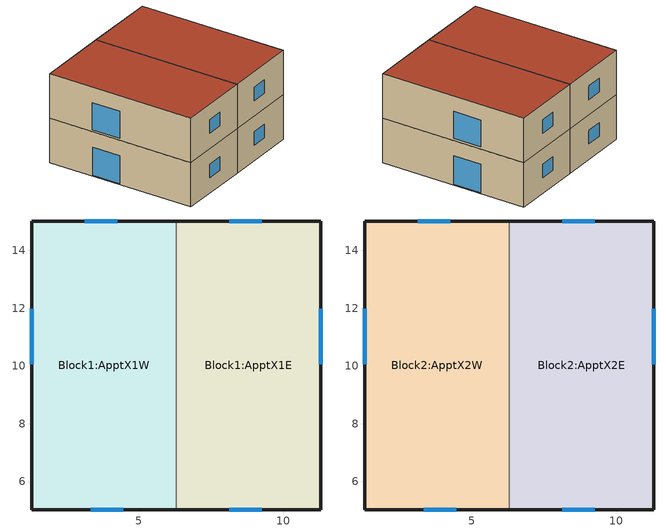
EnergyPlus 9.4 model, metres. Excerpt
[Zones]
Block1:ApptX1W
 floor ground (Floor_B4R): 6.3,5.02 1.3,5.02 1.3,15.02 6.3,15.02 z0
 wall outside (Wall_ext_B4R): 6.3,15.02 1.3,15.02 1.3,5.02 6.3,5.02 z0:3
 wall to Block1:ApptX1E (Projet de cloison): 6.3,5.02 6.3,15.02 z0:3
 window (B4R_window_double - 1001): 4.26,15.02 3.14,15.02 / 3.34,5.02 4.46,5.02 z1.04:1.96; 1.3,11.97 1.3,10.06 z0.04:1.96
Block1:ApptX1E
 floor ground (Floor_B4R): 11.3,5.02 6.3,5.02 6.3,15.02 11.3,15.02 z0
 wall outside (Wall_ext_B4R): 6.3,5.02 11.3,5.02 11.3,15.02 6.3,15.02 z0:3
 window (B4R_window_double - 1001): 11.3,10.06 11.3,11.97 z0.04:1.96; 9.26,15.02 8.14,15.02 / 8.14,5.02 9.26,5.02 z1.04:1.96
Block2:ApptX2W
 floor to Block1:ApptX1W (Projet de plancher interne_Reversed_Rev): 6.3,5.02 1.3,5.02 1.3,15.02 6.3,15.02 z3
 wall outside (Wall_ext_B4R): 6.3,15.02 1.3,15.02 1.3,5.02 6.3,5.02 z3:6
 wall to Block2:ApptX2E (Projet de cloison): 6.3,5.02 6.3,15.02 z3:6
 window (B4R_window_double - 1001): 4.26,15.02 3.14,15.02 / 3.34,5.02 4.46,5.02 z4.04:4.96; 1.3,11.98 1.3,10.06 z3.14:4.96
 roof outside (Roof_B4R): 1.3,5.02 6.3,5.02 6.3,15.02 1.3,15.02 z6
Block2:ApptX2E
 floor to Block1:ApptX1E (Projet de plancher interne_Reversed_Rev): 11.3,5.02 6.3,5.02 6.3,15.02 11.3,15.02 z3
 wall outside (Wall_ext_B4R): 6.3,5.02 11.3,5.02 11.3,15.02 6.3,15.02 z3:6
 window (B4R_window_double - 1001): 11.3,10.06 11.3,11.98 z3.14:4.96; 9.26,15.02 8.14,15.02 / 8.14,5.02 9.26,5.02 z4.04:4.96
 roof outside (Roof_B4R): 6.3,5.02 11.3,5.02 11.3,15.02 6.3,15.02 z6
[Building]
Building: North Axis {deg}=0; Terrain=Suburbs; Loads Convergence Tolerance Value {W}=0.04; Temperature Convergence Tolerance Value {deltaC}=0.4; Solar Distribution=FullExterior; Maximum Number of Warmup Days=25; Minimum Number of Warmup Days=6
[Site:Location]
Sans titre (01-01:31-12)  (01-01:31-12): Latitude {deg}=48.72; Longitude {deg}=2.38; Time Zone {hr}=1; Elevation {m}=90
[SizingPeriod:DesignDay] Day of Month=15; Humidity Condition Type=WetBulb; Barometric Pressure {Pa}=100248.5; Rain Indicator=No; Snow Indicator=No
Name | Month | Day Type | Maximum Dry-Bulb Temperature {C} | Daily Dry-Bulb Temperature Range {deltaC} | Wetbulb or DewPoint at Maximum Dry-Bulb {C} | Wind Speed {m/s} | Wind Direction {deg} | Daylight Saving Time Indicator | Solar Model Indicator | Sky Clearness
Summer Design Day in Sans titre (01-01:31-12) Juin | 6 | SummerDesignDay | 31.4 | 13.1 | 20.9 | 0 | 0 | Yes | ASHRAEClearSky | 0.98
Summer Design Day in Sans titre (01-01:31-12) Juil | 7 | SummerDesignDay | 33.8 | 13.6 | 20.9 | 0 | 0 | Yes | ASHRAEClearSky | 0.98
Summer Design Day in Sans titre (01-01:31-12) Aou | 8 | SummerDesignDay | 35.9 | 14.2 | 21.6 | 0 | 0 | Yes | ASHRAEClearSky | 0.98
Summer Design Day in Sans titre (01-01:31-12) Sep | 9 | SummerDesignDay | 28.8 | 12.4 | 19.1 | 0 | 0 | Yes | ASHRAEClearSky | 0.98
Winter Design Day in Sans titre (01-01:31-12) | 1 | WinterDesignDay | -5.4 | 0 | -5.4 | 2.8 | 60 | No |  | 0
[Site:GroundTemperature:BuildingSurface]
18, 18, 18, 18, 18, 18, 18, 18, 18, 18, 18, 18
[Site:GroundTemperature:FCfactorMethod]
January Ground Temperature {C}=3.98; February Ground Temperature {C}=5.32; March Ground Temperature {C}=7.94; April Ground Temperature {C}=10.41; May Ground Temperature {C}=15.09; June Ground Temperature {C}=17.56; July Ground Temperature {C}=18.24; August Ground Temperature {C}=16.99; September Ground Temperature {C}=14.1; October Ground Temperature {C}=10.5; November Ground Temperature {C}=6.96; December Ground Temperature {C}=4.62
[Site:GroundTemperature:Shallow]
14, 14, 14, 14, 14, 14, 14, 14, 14, 14, 14, 14
[Site:GroundTemperature:Deep]
14, 14, 14, 14, 14, 14, 14, 14, 14, 14, 14, 14
[Site:GroundReflectance]
0.2, 0.2, 0.2, 0.2, 0.2, 0.2, 0.2, 0.2, 0.2, 0.2, 0.2, 0.2
[Site:GroundReflectance:SnowModifier]
2, 2
[Material] Roughness=Rough; Thermal Absorptance=0.9
Name | Thickness {m} | Conductivity {W/m-K} | Density {kg/m3} | Specific Heat {J/kg-K} | Solar Absorptance | Visible Absorptance
Urea Formaldehyde Foam_.1327 | 0.1327 | 0.04 | 10 | 1400 | 0.6 | 0.6
Cast Concrete_.1 | 0.1 | 1.13 | 2000 | 1000 | 0.6 | 0.6
Floor/Roof Screed_.03 | 0.03 | 0.41 | 1200 | 840 | 0.73 | 0.73
Cast Concrete (Dense)_.1 | 0.1 | 1.4 | 2100 | 840 | 0.6 | 0.6
Gypsum Plasterboard_.025 | 0.025 | 0.25 | 900 | 1000 | 0.5 | 0.5
Project medium concrete block_.2 | 0.2 | 0.51 | 1400 | 1000 | 0.6 | 0.6
MW Glass Wool (rolls)_.0095 | 0.0095 | 0.04 | 12 | 840 | 0.6 | 0.6
Asphalt 1_.01 | 0.01 | 0.7 | 2100 | 1000 | 0.85 | 0.9
MW Glass Wool (rolls)_.1445 | 0.1445 | 0.04 | 12 | 840 | 0.6 | 0.6
Plasterboard_.013 | 0.013 | 0.25 | 2800 | 896 | 0.5 | 0.5
[Material:NoMass] Roughness=Rough; Thermal Absorptance=0.9; Solar Absorptance=0.7; Visible Absorptance=0.7
Name | Thermal Resistance {m2-K/W}
5_RVAL_2 | 0.15
9_RVAL_3 | 0.18
[WindowMaterial:SimpleGlazingSystem]
Simple B4R_window_double - 1001: U-Factor {W/m2-K}=1.7; Solar Heat Gain Coefficient=0.5; Visible Transmittance=0.65
[Construction]
Floor_B4R: Urea Formaldehyde Foam_.1327, Cast Concrete_.1, Floor/Roof Screed_.03
Projet de plancher interne_Reversed_Rev: Cast Concrete (Dense)_.1
Projet de cloison: Gypsum Plasterboard_.025, 5_RVAL_2, Gypsum Plasterboard_.025
Wall_ext_B4R: Project medium concrete block_.2, MW Glass Wool (rolls)_.0095
Roof_B4R: Asphalt 1_.01, MW Glass Wool (rolls)_.1445, 9_RVAL_3, Plasterboard_.013
B4R_window_double - 1001: Simple B4R_window_double - 1001
[Zone] Type=1; Multiplier=1; Floor Area {m2}=45.1792; Zone Inside Convection Algorithm=TARP; Part of Total Floor Area=Yes
Name | Volume {m3}
Block1:ApptX1W; Block1:ApptX1E | 135.5376
Block2:ApptX2W; Block2:ApptX2E | 131.0197
[People] Number of People Schedule=B4R_sc_residential_occ; Number of People Calculation Method=People/Area; People per Zone Floor Area {person/m2}=0.0215; Fraction Radiant=0.3; Sensible Heat Fraction=AutoCalculate; Carbon Dioxide Generation Rate {m3/s-W}=3.82e-08; Enable ASHRAE 55 Comfort Warnings=No; Mean Radiant Temperature Calculation Type=ZoneAveraged; Work Efficiency Schedule=Work efficiency; Clothing Insulation Calculation Method=ClothingInsulationSchedule; Air Velocity Schedule=Default Air Velocity for Comfort Calculations
Name | Zone or ZoneList | Activity Level Schedule | Clothing Insulation Schedule
People Block1:ApptX1W | Block1:ApptX1W | Activity Schedule 43 | Clothing Schedule 43
People Block1:ApptX1E | Block1:ApptX1E | Activity Schedule 50 | Clothing Schedule 50
People Block2:ApptX2W | Block2:ApptX2W | Activity Schedule 135 | Clothing Schedule 135
People Block2:ApptX2E | Block2:ApptX2E | Activity Schedule 142 | Clothing Schedule 142
[Lights] Schedule=B4R_sc_Residential_Light; Design Level Calculation Method=Watts/Area; Watts per Zone Floor Area {W/m2}=15; Return Air Fraction=0; Fraction Radiant=0.42; Fraction Visible=0.18; Fraction Replaceable=1
Name | Zone or ZoneList
Block1:ApptX1W General lighting | Block1:ApptX1W
Block1:ApptX1E General lighting | Block1:ApptX1E
Block2:ApptX2W General lighting | Block2:ApptX2W
Block2:ApptX2E General lighting | Block2:ApptX2E
[OtherEquipment] Fuel Type=Electricity; Schedule=On 24/7; Design Level Calculation Method=Watts/Area; Power per Zone Floor Area {W/m2}=13.03; Fraction Latent=0; Fraction Radiant=0.2; Fraction Lost=0; Carbon Dioxide Generation Rate {m3/s-W}=0
Name | Zone or ZoneList
Block1:ApptX1W Miscellaneous gain 1 | Block1:ApptX1W
Block1:ApptX1E Miscellaneous gain 1 | Block1:ApptX1E
Block2:ApptX2W Miscellaneous gain 1 | Block2:ApptX2W
Block2:ApptX2E Miscellaneous gain 1 | Block2:ApptX2E
[Daylighting:Controls]
Block1:ApptX1W: Zone=Block1:ApptX1W; Daylighting Method=SplitFlux; Availability Schedule=On; Lighting Control Type=Continuous; Minimum Input Power Fraction for Continuous or ContinuousOff Dimming Control=0.1; Minimum Light Output Fraction for Continuous or ContinuousOff Dimming Control=0.1; Number of Stepped Control Steps=1; Probability Lighting will be Reset When Needed in Manual Stepped Control=1; Glare Calculation Daylighting Reference Point=Block1:ApptX1W Ref Point 1; Glare Calculation Azimuth Angle of View Direction Clockwise from Zone y-Axis {deg}=0; Maximum Allowable Discomfort Glare Index=22; DElight Gridding Resolution {m2}=1; Daylighting Reference Point 1=Block1:ApptX1W Ref Point 1; Fraction of Zone Controlled by Reference Point 1=1; Illuminance Setpoint at Reference Point 1 {lux}=400; Daylighting Reference Point 2=Block1:ApptX1W Ref Point 2; Fraction of Zone Controlled by Reference Point 2=0; Illuminance Setpoint at Reference Point 2 {lux}=300
[ZoneInfiltration:DesignFlowRate] Schedule=On 24/7; Design Flow Rate Calculation Method=Flow/zone; Constant Term Coefficient=1; Temperature Term Coefficient=0; Velocity Term Coefficient=0; Velocity Squared Term Coefficient=0
Name | Zone or ZoneList | Design Flow Rate {m3/s}
Block1:ApptX1W Infiltration | Block1:ApptX1W | 0.026355
Block1:ApptX1E Infiltration | Block1:ApptX1E | 0.026355
Block2:ApptX2W Infiltration | Block2:ApptX2W | 0.025476
Block2:ApptX2E Infiltration | Block2:ApptX2E | 0.025476
[DesignSpecification:OutdoorAir] Outdoor Air Method=AirChanges/Hour; Outdoor Air Flow per Person {m3/s-person}=0; Outdoor Air Flow per Zone Floor Area {m3/s-m2}=0; Outdoor Air Flow per Zone {m3/s}=0; Outdoor Air Flow Air Changes per Hour {1/hr}=3; Outdoor Air Schedule=B4R_sc_residential_occ
Block1:ApptX1W; Block1:ApptX1E; Block2:ApptX2W; Block2:ApptX2E
[DesignSpecification:ZoneAirDistribution] Zone Air Distribution Effectiveness in Cooling Mode=1; Zone Air Distribution Effectiveness in Heating Mode=1
Block1:ApptX1W; Block1:ApptX1E; Block2:ApptX2W; Block2:ApptX2E
[Sizing:Zone] Zone Cooling Design Supply Air Temperature Input Method=SupplyAirTemperature; Zone Cooling Design Supply Air Temperature {C}=12; Zone Cooling Design Supply Air Temperature Difference {deltaC}=0; Zone Heating Design Supply Air Temperature Input Method=SupplyAirTemperature; Zone Heating Design Supply Air Temperature {C}=35; Zone Heating Design Supply Air Temperature Difference {deltaC}=0; Zone Cooling Design Supply Air Humidity Ratio {kgWater/kgDryAir}=0.008; Zone Heating Design Supply Air Humidity Ratio {kgWater/kgDryAir}=0.016; Zone Heating Sizing Factor=1.25; Zone Cooling Sizing Factor=1.15; Cooling Design Air Flow Method=DesignDay; Cooling Minimum Air Flow Fraction=0; Heating Design Air Flow Method=DesignDay
Name | Design Specification Outdoor Air Object | Design Specification Zone Air Distribution Object
Block1:ApptX1W | Block1:ApptX1W | Block1:ApptX1W
Block1:ApptX1E | Block1:ApptX1E | Block1:ApptX1E
Block2:ApptX2W | Block2:ApptX2W | Block2:ApptX2W
Block2:ApptX2E | Block2:ApptX2E | Block2:ApptX2E
[ZoneControl:Thermostat] Control Type Schedule=Zone Control Type Sched
Name | Zone or ZoneList | Control 1
Block1:ApptX1W Thermostat | Block1:ApptX1W | Dual Setpoint - Zone Block1:ApptX1W
Block1:ApptX1E Thermostat | Block1:ApptX1E | Dual Setpoint - Zone Block1:ApptX1E
Block2:ApptX2W Thermostat | Block2:ApptX2W | Dual Setpoint - Zone Block2:ApptX2W
Block2:ApptX2E Thermostat | Block2:ApptX2E | Dual Setpoint - Zone Block2:ApptX2E
[ThermostatSetpoint:DualSetpoint]
Name | Heating Setpoint Temperature Schedule | Cooling Setpoint Temperature Schedule
Dual Setpoint - Zone Block1:ApptX1W | Block1:ApptX1W Heating Setpoint Schedule | Block1:ApptX1W Cooling SP Sch
Dual Setpoint - Zone Block1:ApptX1E | Block1:ApptX1E Heating Setpoint Schedule | Block1:ApptX1E Cooling SP Sch
Dual Setpoint - Zone Block2:ApptX2W | Block2:ApptX2W Heating Setpoint Schedule | Block2:ApptX2W Cooling SP Sch
Dual Setpoint - Zone Block2:ApptX2E | Block2:ApptX2E Heating Setpoint Schedule | Block2:ApptX2E Cooling SP Sch
[ZoneHVAC:IdealLoadsAirSystem] Maximum Heating Supply Air Temperature {C}=35; Minimum Cooling Supply Air Temperature {C}=12; Maximum Heating Supply Air Humidity Ratio {kgWater/kgDryAir}=0.016; Minimum Cooling Supply Air Humidity Ratio {kgWater/kgDryAir}=0.008; Heating Limit=LimitCapacity; Maximum Heating Air Flow Rate {m3/s}=Autosize; Maximum Sensible Heating Capacity {W}=Autosize; Maximum Cooling Air Flow Rate {m3/s}=0; Dehumidification Control Type=None; Humidification Control Type=None; Outdoor Air Economizer Type=NoEconomizer; Heat Recovery Type=None
Name | Heating Availability Schedule | Cooling Availability Schedule | Design Specification Outdoor Air Object
Block1:ApptX1W Ideal Loads Air | Block1:ApptX1W Heating Availability Sch | Block1:ApptX1W Cooling Availability Sch | Block1:ApptX1W
Block1:ApptX1E Ideal Loads Air | Block1:ApptX1E Heating Availability Sch | Block1:ApptX1E Cooling Availability Sch | Block1:ApptX1E
Block2:ApptX2W Ideal Loads Air | Block2:ApptX2W Heating Availability Sch | Block2:ApptX2W Cooling Availability Sch | Block2:ApptX2W
Block2:ApptX2E Ideal Loads Air | Block2:ApptX2E Heating Availability Sch | Block2:ApptX2E Cooling Availability Sch | Block2:ApptX2E
[Zone equipment]
Block1:ApptX1W: Block1:ApptX1W Ideal Loads Air
Block1:ApptX1E: Block1:ApptX1E Ideal Loads Air
Block2:ApptX2W: Block2:ApptX2W Ideal Loads Air
Block2:ApptX2E: Block2:ApptX2E Ideal Loads Air
[Schedule:Day:Hourly]
Summer Control Type Day Sch; Winter Control Type Day Sch: 4, 4, 4, 4, 4, 4, 4, 4, 4, 4, 4, 4, 4, 4, 4, 4, 4, 4, 4, 4, 4, 4, 4, 4
[Schedule:Day:Interval]
12; 12_0_1_1: No, 24:00, 1
29: No, 7:00, 0, 23:00, 1, 24:00, 0
29_-50_17_22: No, 7:00, 17, 23:00, 22, 24:00, 17
12_-50_17_22: No, 24:00, 22
11_-50_17_22: No, 24:00, -50
29_0_1_1: No, 7:00, 1, 23:00, 1, 24:00, 1
11_0_1_1: No, 24:00, 0
[Schedule:Day:List]
28; 28_0_1_1: No, 30, 0, 0, 0, 0, 0, 0, 0, 0, 0, 0, 0, 0, 0, 0, 1, 1, 1, 1, 0, 0, 0, 0, 0, 0, 0, 0, 0, 0, 0, 0, 0, 0, 1, 1, 1, 1, 1, 1, 1, 1, 1, 1, 1, 1, 1, 1, 0, 0
28_-50_17_22: No, 30, -50, -50, -50, -50, -50, -50, -50, -50, -50, -50, -50, -50, -50, -50, 22, 22, 22, 22, -50, -50, -50, -50, -50, -50, -50, -50, -50, -50, -50, -50, -50, -50, 22, 22, 22, 22, 22, 22, 22, 22, 22, 22, 22, 22, 22, 22, -50, -50
[Schedule:Week:Daily]
Summer Control Type Week Sch: Summer Control Type Day Sch, Summer Control Type Day Sch, Summer Control Type Day Sch, Summer Control Type Day Sch, Summer Control Type Day Sch, Summer Control Type Day Sch, Summer Control Type Day Sch, Summer Control Type Day Sch, Summer Control Type Day Sch, Summer Control Type Day Sch, Summer Control Type Day Sch, Summer Control Type Day Sch
Winter Control Type Week Sch: Winter Control Type Day Sch, Winter Control Type Day Sch, Winter Control Type Day Sch, Winter Control Type Day Sch, Winter Control Type Day Sch, Winter Control Type Day Sch, Winter Control Type Day Sch, Winter Control Type Day Sch, Winter Control Type Day Sch, Winter Control Type Day Sch, Winter Control Type Day Sch, Winter Control Type Day Sch
B4R_sc_residential_occ_Jan; B4R_sc_residential_occ_Feb; B4R_sc_residential_occ_Mar; B4R_sc_residential_occ_Apr; B4R_sc_residential_occ_May; B4R_sc_residential_occ_Jun; B4R_sc_residential_occ_Jul; B4R_sc_residential_occ_Aug; B4R_sc_residential_occ_Sep; B4R_sc_residential_occ_Oct; B4R_sc_residential_occ_Nov; B4R_sc_residential_occ_Dec: 29, 28, 28, 28, 28, 28, 29, 29, 12, 12, 28, 28
Block1:ApptX1W Heating Setpoint Schedule_Jan; Block1:ApptX1W Heating Setpoint Schedule_Feb; Block1:ApptX1W Heating Setpoint Schedule_Mar; Block1:ApptX1W Heating Setpoint Schedule_Apr; Block1:ApptX1W Heating Setpoint Schedule_Oct; Block1:ApptX1W Heating Setpoint Schedule_Nov; Block1:ApptX1W Heating Setpoint Schedule_Dec; Block1:ApptX1E Heating Setpoint Schedule_Jan; Block1:ApptX1E Heating Setpoint Schedule_Feb; Block1:ApptX1E Heating Setpoint Schedule_Mar; Block1:ApptX1E Heating Setpoint Schedule_Apr; Block1:ApptX1E Heating Setpoint Schedule_Oct; Block1:ApptX1E Heating Setpoint Schedule_Nov; Block1:ApptX1E Heating Setpoint Schedule_Dec; Block2:ApptX2W Heating Setpoint Schedule_Jan; Block2:ApptX2W Heating Setpoint Schedule_Feb; Block2:ApptX2W Heating Setpoint Schedule_Mar; Block2:ApptX2W Heating Setpoint Schedule_Apr; Block2:ApptX2W Heating Setpoint Schedule_Oct; Block2:ApptX2W Heating Setpoint Schedule_Nov; Block2:ApptX2W Heating Setpoint Schedule_Dec; Block2:ApptX2E Heating Setpoint Schedule_Jan; Block2:ApptX2E Heating Setpoint Schedule_Feb; Block2:ApptX2E Heating Setpoint Schedule_Mar; Block2:ApptX2E Heating Setpoint Schedule_Apr; Block2:ApptX2E Heating Setpoint Schedule_Oct; Block2:ApptX2E Heating Setpoint Schedule_Nov; Block2:ApptX2E Heating Setpoint Schedule_Dec: 29_-50_17_22, 28_-50_17_22, 28_-50_17_22, 28_-50_17_22, 28_-50_17_22, 28_-50_17_22, 29_-50_17_22, 29_-50_17_22, 12_-50_17_22, 12_-50_17_22, 28_-50_17_22, 28_-50_17_22
Block1:ApptX1W Heating Setpoint Schedule_May; Block1:ApptX1W Heating Setpoint Schedule_Jun; Block1:ApptX1W Heating Setpoint Schedule_Jul; Block1:ApptX1W Heating Setpoint Schedule_Aug; Block1:ApptX1W Heating Setpoint Schedule_Sep; Block1:ApptX1E Heating Setpoint Schedule_May; Block1:ApptX1E Heating Setpoint Schedule_Jun; Block1:ApptX1E Heating Setpoint Schedule_Jul; Block1:ApptX1E Heating Setpoint Schedule_Aug; Block1:ApptX1E Heating Setpoint Schedule_Sep; Block2:ApptX2W Heating Setpoint Schedule_May; Block2:ApptX2W Heating Setpoint Schedule_Jun; Block2:ApptX2W Heating Setpoint Schedule_Jul; Block2:ApptX2W Heating Setpoint Schedule_Aug; Block2:ApptX2W Heating Setpoint Schedule_Sep; Block2:ApptX2E Heating Setpoint Schedule_May; Block2:ApptX2E Heating Setpoint Schedule_Jun; Block2:ApptX2E Heating Setpoint Schedule_Jul; Block2:ApptX2E Heating Setpoint Schedule_Aug; Block2:ApptX2E Heating Setpoint Schedule_Sep: 11_-50_17_22, 11_-50_17_22, 11_-50_17_22, 11_-50_17_22, 11_-50_17_22, 11_-50_17_22, 11_-50_17_22, 11_-50_17_22, 12_-50_17_22, 12_-50_17_22, 11_-50_17_22, 11_-50_17_22
Block1:ApptX1W Heating Availability Sch_Jan; Block1:ApptX1W Heating Availability Sch_Feb; Block1:ApptX1W Heating Availability Sch_Mar; Block1:ApptX1W Heating Availability Sch_Apr; Block1:ApptX1W Heating Availability Sch_Oct; Block1:ApptX1W Heating Availability Sch_Nov; Block1:ApptX1W Heating Availability Sch_Dec; Block1:ApptX1E Heating Availability Sch_Jan; Block1:ApptX1E Heating Availability Sch_Feb; Block1:ApptX1E Heating Availability Sch_Mar; Block1:ApptX1E Heating Availability Sch_Apr; Block1:ApptX1E Heating Availability Sch_Oct; Block1:ApptX1E Heating Availability Sch_Nov; Block1:ApptX1E Heating Availability Sch_Dec; Block2:ApptX2W Heating Availability Sch_Jan; Block2:ApptX2W Heating Availability Sch_Feb; Block2:ApptX2W Heating Availability Sch_Mar; Block2:ApptX2W Heating Availability Sch_Apr; Block2:ApptX2W Heating Availability Sch_Oct; Block2:ApptX2W Heating Availability Sch_Nov; Block2:ApptX2W Heating Availability Sch_Dec; Block2:ApptX2E Heating Availability Sch_Jan; Block2:ApptX2E Heating Availability Sch_Feb; Block2:ApptX2E Heating Availability Sch_Mar; Block2:ApptX2E Heating Availability Sch_Apr; Block2:ApptX2E Heating Availability Sch_Oct; Block2:ApptX2E Heating Availability Sch_Nov; Block2:ApptX2E Heating Availability Sch_Dec: 29_0_1_1, 28_0_1_1, 28_0_1_1, 28_0_1_1, 28_0_1_1, 28_0_1_1, 29_0_1_1, 29_0_1_1, 12_0_1_1, 12_0_1_1, 28_0_1_1, 28_0_1_1
Block1:ApptX1W Heating Availability Sch_May; Block1:ApptX1W Heating Availability Sch_Jun; Block1:ApptX1W Heating Availability Sch_Jul; Block1:ApptX1W Heating Availability Sch_Aug; Block1:ApptX1W Heating Availability Sch_Sep; Block1:ApptX1E Heating Availability Sch_May; Block1:ApptX1E Heating Availability Sch_Jun; Block1:ApptX1E Heating Availability Sch_Jul; Block1:ApptX1E Heating Availability Sch_Aug; Block1:ApptX1E Heating Availability Sch_Sep; Block2:ApptX2W Heating Availability Sch_May; Block2:ApptX2W Heating Availability Sch_Jun; Block2:ApptX2W Heating Availability Sch_Jul; Block2:ApptX2W Heating Availability Sch_Aug; Block2:ApptX2W Heating Availability Sch_Sep; Block2:ApptX2E Heating Availability Sch_May; Block2:ApptX2E Heating Availability Sch_Jun; Block2:ApptX2E Heating Availability Sch_Jul; Block2:ApptX2E Heating Availability Sch_Aug; Block2:ApptX2E Heating Availability Sch_Sep: 11_0_1_1, 11_0_1_1, 11_0_1_1, 11_0_1_1, 11_0_1_1, 11_0_1_1, 11_0_1_1, 11_0_1_1, 12_0_1_1, 12_0_1_1, 11_0_1_1, 11_0_1_1
[Schedule:Year]
B4R_sc_residential_occ: B4R_sc_residential_occ_Jan, 1, 1, 1, 31, B4R_sc_residential_occ_Feb, 2, 1, 2, 28, B4R_sc_residential_occ_Mar, 3, 1, 3, 31, B4R_sc_residential_occ_Apr, 4, 1, 4, 30, B4R_sc_residential_occ_May, 5, 1, 5, 31, B4R_sc_residential_occ_Jun, 6, 1, 6, 30, B4R_sc_residential_occ_Jul, 7, 1, 7, 31, B4R_sc_residential_occ_Aug, 8, 1, 8, 31, B4R_sc_residential_occ_Sep, 9, 1, 9, 30, B4R_sc_residential_occ_Oct, 10, 1, 10, 31, B4R_sc_residential_occ_Nov, 11, 1, 11, 30, B4R_sc_residential_occ_Dec, 12, 1, 12, 31
Zone Control Type Sched: Winter Control Type Week Sch, 1, 1, 3, 31, Summer Control Type Week Sch, 4, 1, 9, 30, Winter Control Type Week Sch, 10, 1, 12, 31
Block1:ApptX1W Heating Setpoint Schedule: Block1:ApptX1W Heating Setpoint Schedule_Jan, 1, 1, 1, 31, Block1:ApptX1W Heating Setpoint Schedule_Feb, 2, 1, 2, 28, Block1:ApptX1W Heating Setpoint Schedule_Mar, 3, 1, 3, 31, Block1:ApptX1W Heating Setpoint Schedule_Apr, 4, 1, 4, 30, Block1:ApptX1W Heating Setpoint Schedule_May, 5, 1, 5, 31, Block1:ApptX1W Heating Setpoint Schedule_Jun, 6, 1, 6, 30, Block1:ApptX1W Heating Setpoint Schedule_Jul, 7, 1, 7, 31, Block1:ApptX1W Heating Setpoint Schedule_Aug, 8, 1, 8, 31, Block1:ApptX1W Heating Setpoint Schedule_Sep, 9, 1, 9, 30, Block1:ApptX1W Heating Setpoint Schedule_Oct, 10, 1, 10, 31, Block1:ApptX1W Heating Setpoint Schedule_Nov, 11, 1, 11, 30, Block1:ApptX1W Heating Setpoint Schedule_Dec, 12, 1, 12, 31
Block1:ApptX1W Heating Availability Sch: Block1:ApptX1W Heating Availability Sch_Jan, 1, 1, 1, 31, Block1:ApptX1W Heating Availability Sch_Feb, 2, 1, 2, 28, Block1:ApptX1W Heating Availability Sch_Mar, 3, 1, 3, 31, Block1:ApptX1W Heating Availability Sch_Apr, 4, 1, 4, 30, Block1:ApptX1W Heating Availability Sch_May, 5, 1, 5, 31, Block1:ApptX1W Heating Availability Sch_Jun, 6, 1, 6, 30, Block1:ApptX1W Heating Availability Sch_Jul, 7, 1, 7, 31, Block1:ApptX1W Heating Availability Sch_Aug, 8, 1, 8, 31, Block1:ApptX1W Heating Availability Sch_Sep, 9, 1, 9, 30, Block1:ApptX1W Heating Availability Sch_Oct, 10, 1, 10, 31, Block1:ApptX1W Heating Availability Sch_Nov, 11, 1, 11, 30, Block1:ApptX1W Heating Availability Sch_Dec, 12, 1, 12, 31
Block1:ApptX1E Heating Setpoint Schedule: Block1:ApptX1E Heating Setpoint Schedule_Jan, 1, 1, 1, 31, Block1:ApptX1E Heating Setpoint Schedule_Feb, 2, 1, 2, 28, Block1:ApptX1E Heating Setpoint Schedule_Mar, 3, 1, 3, 31, Block1:ApptX1E Heating Setpoint Schedule_Apr, 4, 1, 4, 30, Block1:ApptX1E Heating Setpoint Schedule_May, 5, 1, 5, 31, Block1:ApptX1E Heating Setpoint Schedule_Jun, 6, 1, 6, 30, Block1:ApptX1E Heating Setpoint Schedule_Jul, 7, 1, 7, 31, Block1:ApptX1E Heating Setpoint Schedule_Aug, 8, 1, 8, 31, Block1:ApptX1E Heating Setpoint Schedule_Sep, 9, 1, 9, 30, Block1:ApptX1E Heating Setpoint Schedule_Oct, 10, 1, 10, 31, Block1:ApptX1E Heating Setpoint Schedule_Nov, 11, 1, 11, 30, Block1:ApptX1E Heating Setpoint Schedule_Dec, 12, 1, 12, 31
Block1:ApptX1E Heating Availability Sch: Block1:ApptX1E Heating Availability Sch_Jan, 1, 1, 1, 31, Block1:ApptX1E Heating Availability Sch_Feb, 2, 1, 2, 28, Block1:ApptX1E Heating Availability Sch_Mar, 3, 1, 3, 31, Block1:ApptX1E Heating Availability Sch_Apr, 4, 1, 4, 30, Block1:ApptX1E Heating Availability Sch_May, 5, 1, 5, 31, Block1:ApptX1E Heating Availability Sch_Jun, 6, 1, 6, 30, Block1:ApptX1E Heating Availability Sch_Jul, 7, 1, 7, 31, Block1:ApptX1E Heating Availability Sch_Aug, 8, 1, 8, 31, Block1:ApptX1E Heating Availability Sch_Sep, 9, 1, 9, 30, Block1:ApptX1E Heating Availability Sch_Oct, 10, 1, 10, 31, Block1:ApptX1E Heating Availability Sch_Nov, 11, 1, 11, 30, Block1:ApptX1E Heating Availability Sch_Dec, 12, 1, 12, 31
Block2:ApptX2W Heating Setpoint Schedule: Block2:ApptX2W Heating Setpoint Schedule_Jan, 1, 1, 1, 31, Block2:ApptX2W Heating Setpoint Schedule_Feb, 2, 1, 2, 28, Block2:ApptX2W Heating Setpoint Schedule_Mar, 3, 1, 3, 31, Block2:ApptX2W Heating Setpoint Schedule_Apr, 4, 1, 4, 30, Block2:ApptX2W Heating Setpoint Schedule_May, 5, 1, 5, 31, Block2:ApptX2W Heating Setpoint Schedule_Jun, 6, 1, 6, 30, Block2:ApptX2W Heating Setpoint Schedule_Jul, 7, 1, 7, 31, Block2:ApptX2W Heating Setpoint Schedule_Aug, 8, 1, 8, 31, Block2:ApptX2W Heating Setpoint Schedule_Sep, 9, 1, 9, 30, Block2:ApptX2W Heating Setpoint Schedule_Oct, 10, 1, 10, 31, Block2:ApptX2W Heating Setpoint Schedule_Nov, 11, 1, 11, 30, Block2:ApptX2W Heating Setpoint Schedule_Dec, 12, 1, 12, 31
Block2:ApptX2W Heating Availability Sch: Block2:ApptX2W Heating Availability Sch_Jan, 1, 1, 1, 31, Block2:ApptX2W Heating Availability Sch_Feb, 2, 1, 2, 28, Block2:ApptX2W Heating Availability Sch_Mar, 3, 1, 3, 31, Block2:ApptX2W Heating Availability Sch_Apr, 4, 1, 4, 30, Block2:ApptX2W Heating Availability Sch_May, 5, 1, 5, 31, Block2:ApptX2W Heating Availability Sch_Jun, 6, 1, 6, 30, Block2:ApptX2W Heating Availability Sch_Jul, 7, 1, 7, 31, Block2:ApptX2W Heating Availability Sch_Aug, 8, 1, 8, 31, Block2:ApptX2W Heating Availability Sch_Sep, 9, 1, 9, 30, Block2:ApptX2W Heating Availability Sch_Oct, 10, 1, 10, 31, Block2:ApptX2W Heating Availability Sch_Nov, 11, 1, 11, 30, Block2:ApptX2W Heating Availability Sch_Dec, 12, 1, 12, 31
Block2:ApptX2E Heating Setpoint Schedule: Block2:ApptX2E Heating Setpoint Schedule_Jan, 1, 1, 1, 31, Block2:ApptX2E Heating Setpoint Schedule_Feb, 2, 1, 2, 28, Block2:ApptX2E Heating Setpoint Schedule_Mar, 3, 1, 3, 31, Block2:ApptX2E Heating Setpoint Schedule_Apr, 4, 1, 4, 30, Block2:ApptX2E Heating Setpoint Schedule_May, 5, 1, 5, 31, Block2:ApptX2E Heating Setpoint Schedule_Jun, 6, 1, 6, 30, Block2:ApptX2E Heating Setpoint Schedule_Jul, 7, 1, 7, 31, Block2:ApptX2E Heating Setpoint Schedule_Aug, 8, 1, 8, 31, Block2:ApptX2E Heating Setpoint Schedule_Sep, 9, 1, 9, 30, Block2:ApptX2E Heating Setpoint Schedule_Oct, 10, 1, 10, 31, Block2:ApptX2E Heating Setpoint Schedule_Nov, 11, 1, 11, 30, Block2:ApptX2E Heating Setpoint Schedule_Dec, 12, 1, 12, 31
Block2:ApptX2E Heating Availability Sch: Block2:ApptX2E Heating Availability Sch_Jan, 1, 1, 1, 31, Block2:ApptX2E Heating Availability Sch_Feb, 2, 1, 2, 28, Block2:ApptX2E Heating Availability Sch_Mar, 3, 1, 3, 31, Block2:ApptX2E Heating Availability Sch_Apr, 4, 1, 4, 30, Block2:ApptX2E Heating Availability Sch_May, 5, 1, 5, 31, Block2:ApptX2E Heating Availability Sch_Jun, 6, 1, 6, 30, Block2:ApptX2E Heating Availability Sch_Jul, 7, 1, 7, 31, Block2:ApptX2E Heating Availability Sch_Aug, 8, 1, 8, 31, Block2:ApptX2E Heating Availability Sch_Sep, 9, 1, 9, 30, Block2:ApptX2E Heating Availability Sch_Oct, 10, 1, 10, 31, Block2:ApptX2E Heating Availability Sch_Nov, 11, 1, 11, 30, Block2:ApptX2E Heating Availability Sch_Dec, 12, 1, 12, 31
[Schedule:Compact]
On; On 24/7: Through: 12/31, For: AllDays, Until: 24:00, 1
Work efficiency; Block1:ApptX1W Cooling Availability Sch; Block1:ApptX1E Cooling Availability Sch; Block2:ApptX2W Cooling Availability Sch; Block2:ApptX2E Cooling Availability Sch: Through: 12/31, For: AllDays, Until: 24:00, 0
Default Air Velocity for Comfort Calculations: Through: 12/31, For: AllDays, Until: 24:00, 0.137
B4R_sc_Residential_Light: Through: 31 Dec, For: Weekdays, Until: 06:00, 0, Until: 22:00, 1, Until: 23:00, 0.8, Until: 24:00, 0.2, For: Saturday, Until: 07:00, 0, Until: 22:00, 1, Until: 23:00, 0.8, Until: 24:00, 0.2, For: Sunday Holidays, Until: 07:00, 0, Until: 22:00, 1, Until: 23:00, 0.8, Until: 24:00, 0.2, For: SummerDesignDay, Until: 24:00, 1, For: AllOtherDays, Until: 24:00, 0
Activity Schedule 43; Activity Schedule 50; Activity Schedule 135; Activity Schedule 142: Through: 12/31, For: AllDays, Until: 24:00, 117
Clothing Schedule 43; Clothing Schedule 50; Clothing Schedule 135; Clothing Schedule 142: Through: 4/1, For: AllDays, Until: 24:00, 1, Through: 9/30, For: AllDays, Until: 24:00, .5, Through: 12/31, For: AllDays, Until: 24:00, 1
Block1:ApptX1W Cooling SP Sch; Block1:ApptX1E Cooling SP Sch; Block2:ApptX2W Cooling SP Sch; Block2:ApptX2E Cooling SP Sch: Through: 12/31, For: AllDays, Until: 24:00, 100
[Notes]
Hourly weather file: C:\ProgramData\DesignBuilder\Weather Data\FRA_PARIS_IWEC.epw
